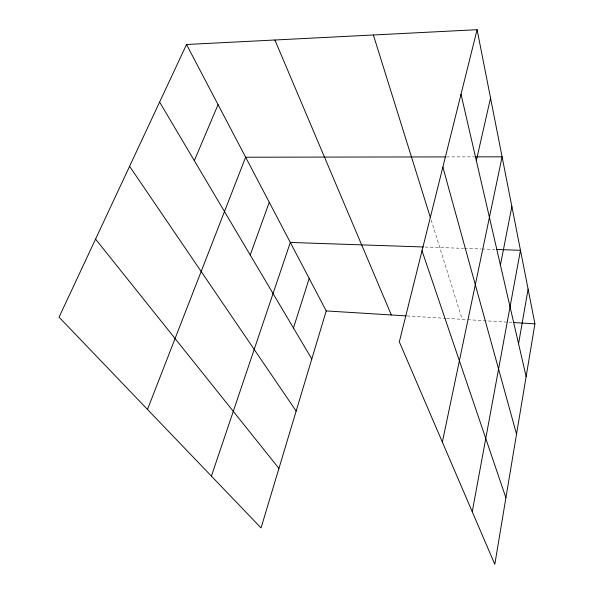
<?xml version="1.0" encoding="UTF-8"?>
<svg xmlns="http://www.w3.org/2000/svg" width="594" height="594" viewBox="0 0 594 594"><rect width="100%" height="100%" fill="white"/><g stroke="black" fill="none" stroke-linecap="round" stroke-linejoin="round"><path stroke-width="0.45" stroke-dasharray="2.97 2.23" d="M446.614 156.905L474.354 156.868M425.066 247.045L463.61 248.359M464.53 248.396L481.036 248.96M481.957 248.99L494.795 249.428M406.987 315.926L445.634 318.325M446.554 318.377L466.802 319.631M467.723 319.691L511.917 322.423M431.192 220.092L462.199 319.349"/><path stroke-width="0.89" d="M477.101 29.7L534.934 323.849L494.809 564.3L399.324 341.847L477.101 29.7L186.531 44.498L59.066 317.181L261.063 527.925L326.225 310.929L186.531 44.498M518.562 343.733L528.111 289.152M472.245 511.738L520.478 250.304L496.629 249.487M500.415 265.043L511.865 206.526M442.352 442.084L502.093 156.823L475.282 156.861M476.336 160.625L490.54 98.032M293.466 327.992L309.199 278.452M211.412 476.121L290.317 242.441L423.225 246.978M250.223 255.004L269.26 202.279M147.49 409.437L245.634 157.217L445.686 156.905M194.32 160.655L218.065 104.648M326.225 310.929L406.066 315.874M513.758 322.542L534.934 323.849M95.56 239.107L278.935 468.414M129.589 166.313L296.146 411.085M159.615 102.079L311.805 358.954M274.888 39.998L391.342 314.961M422.022 250.757L505.902 497.787M373.374 34.987L430.36 217.434M442.872 167.085L516.528 434.125M461.026 94.238L526.136 376.574"/></g></svg>
